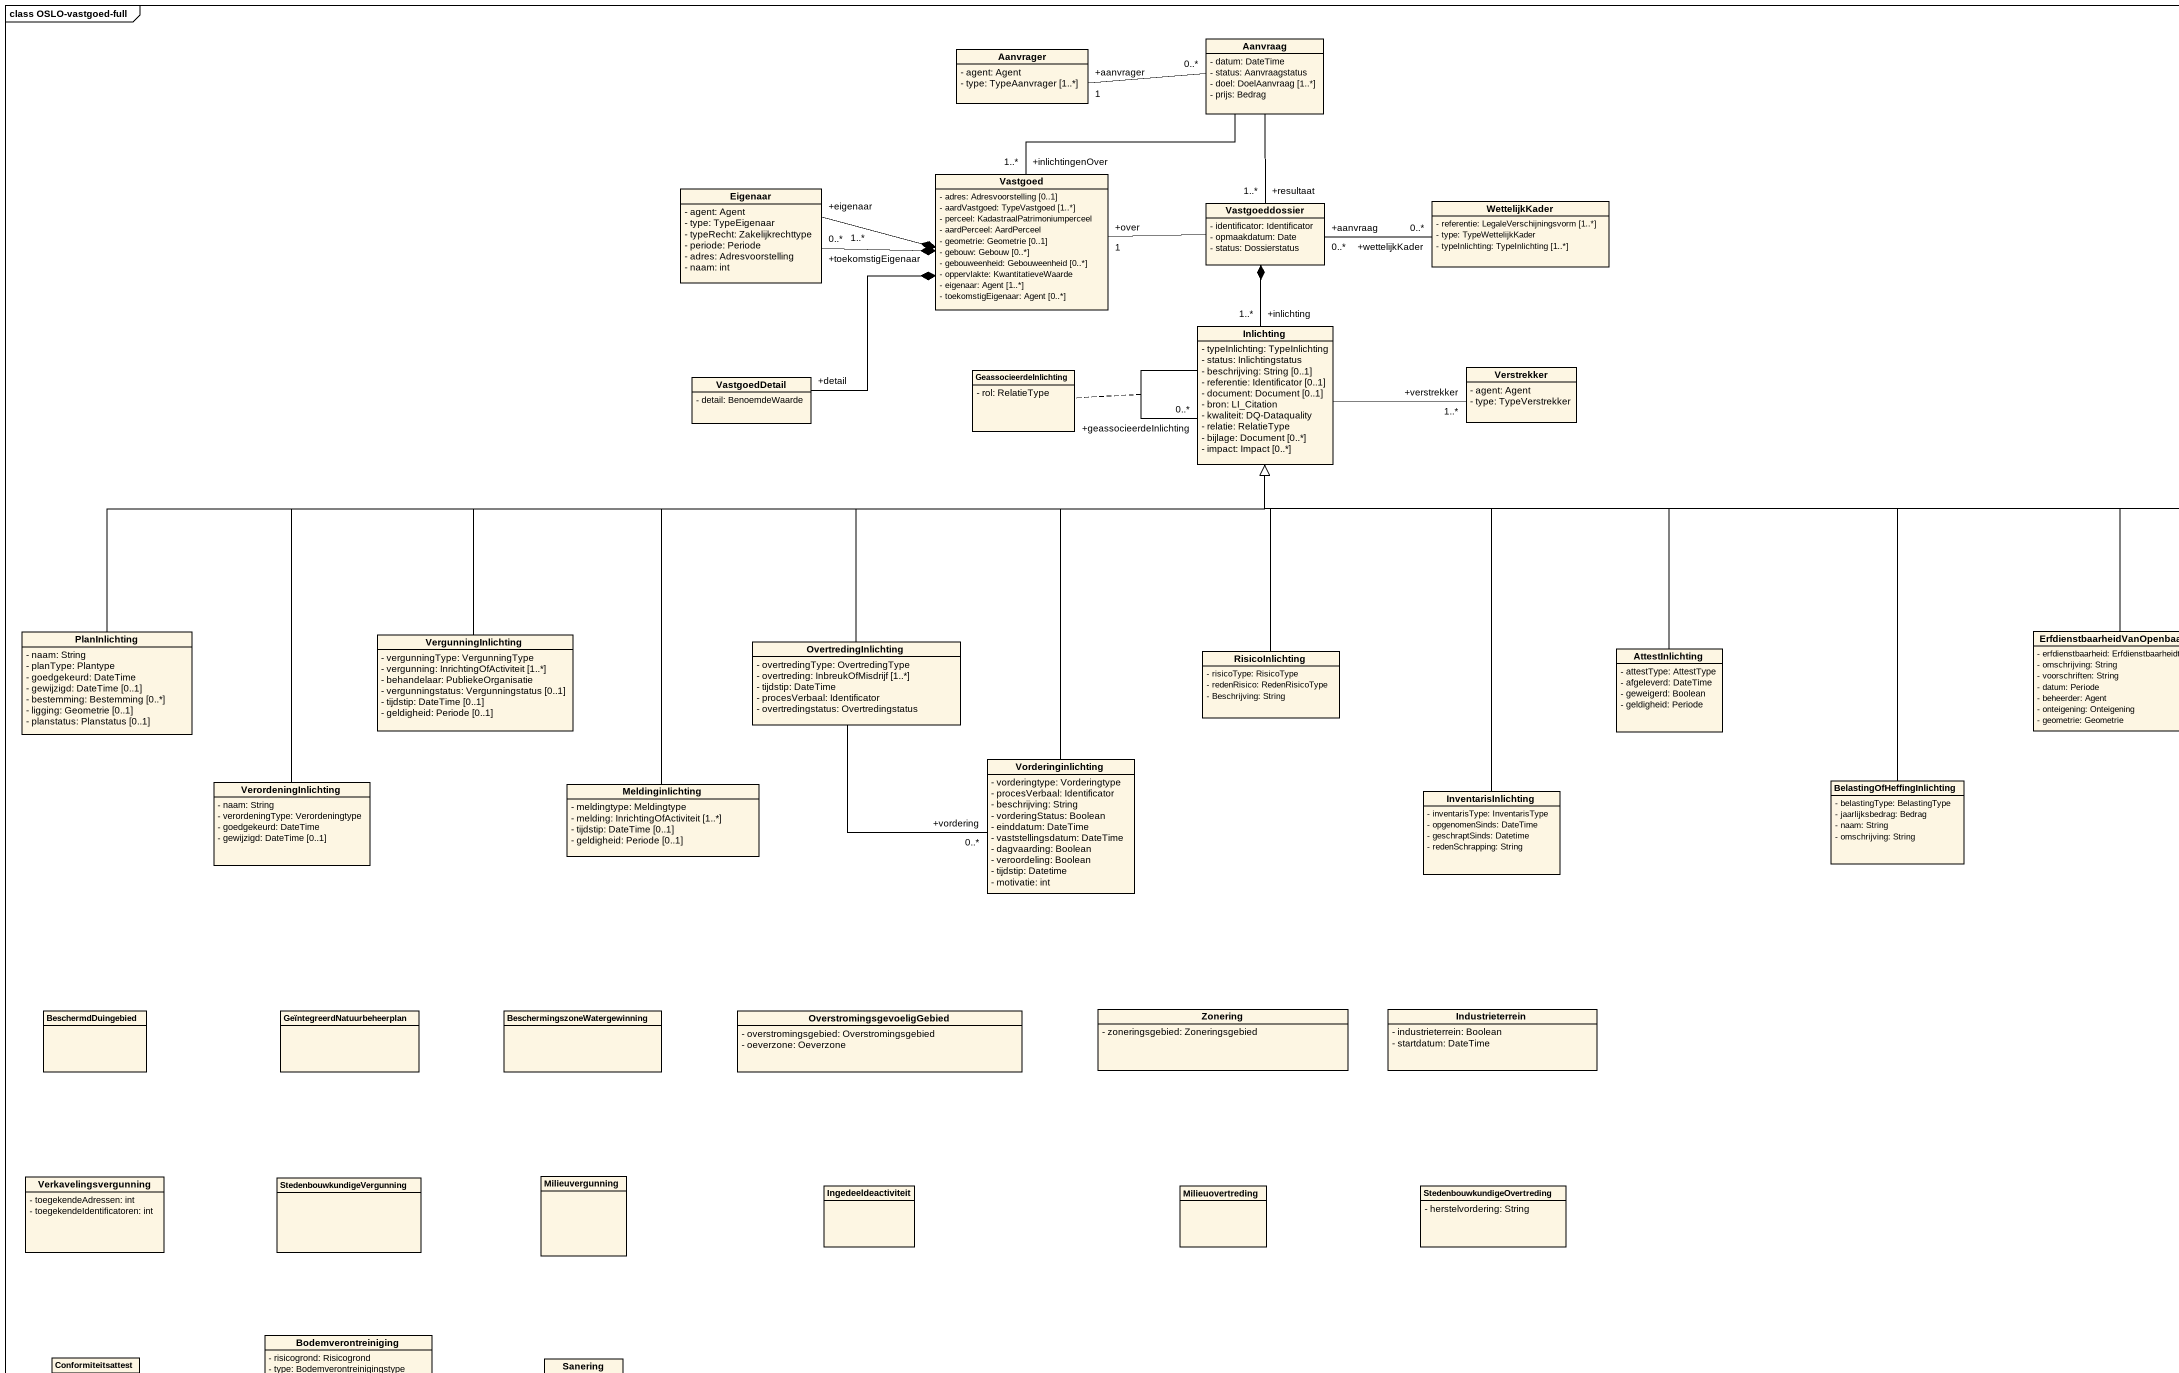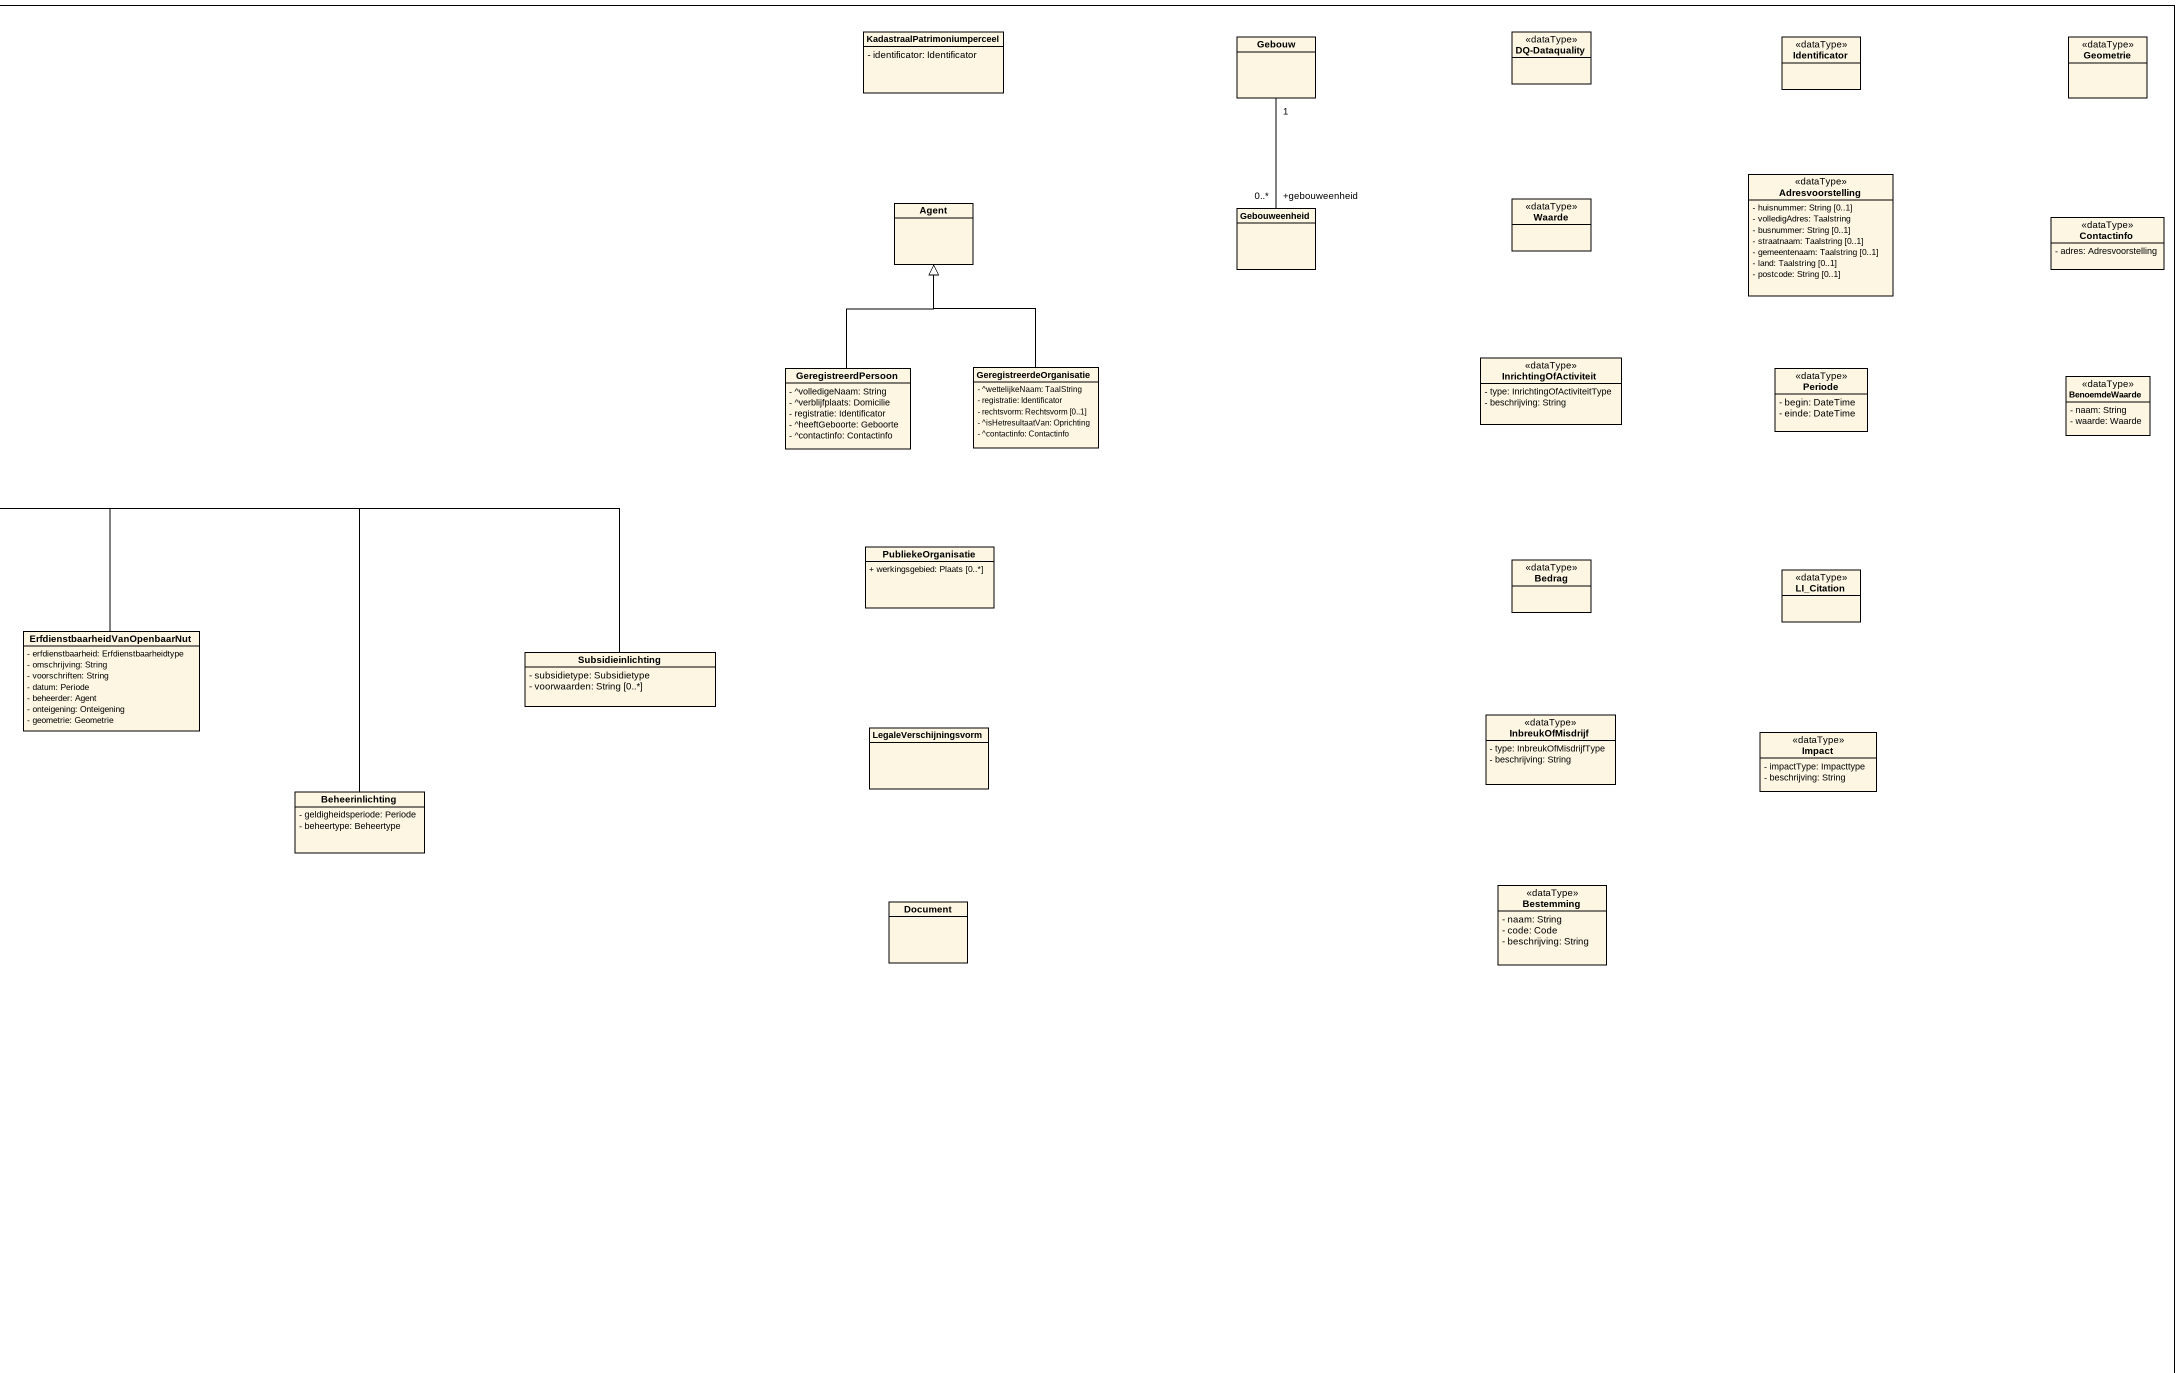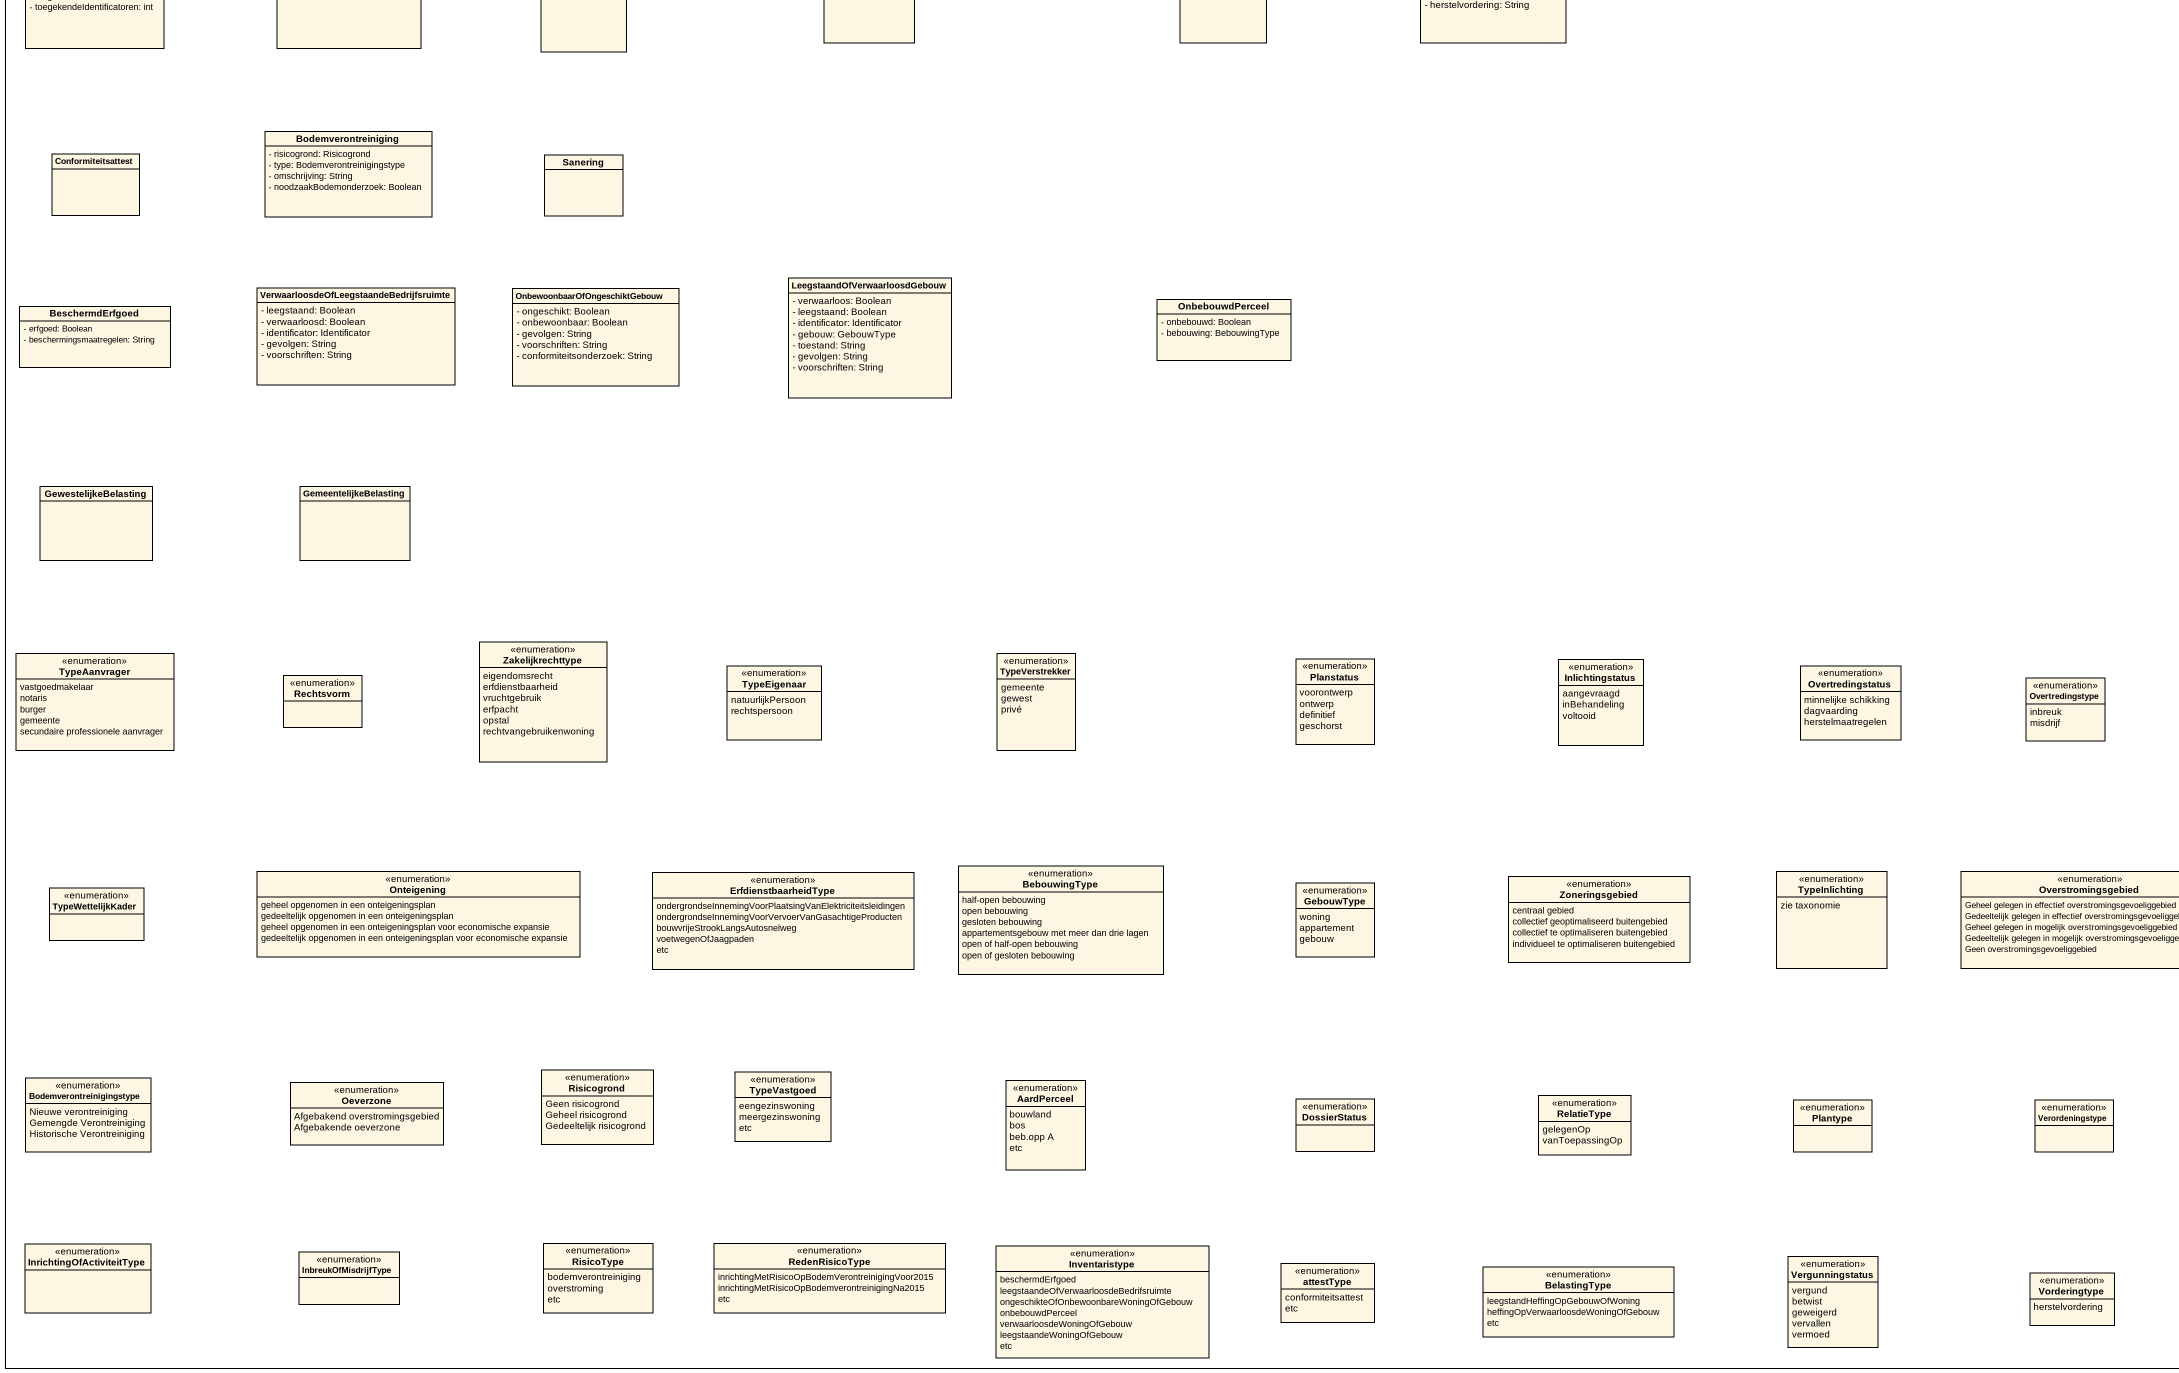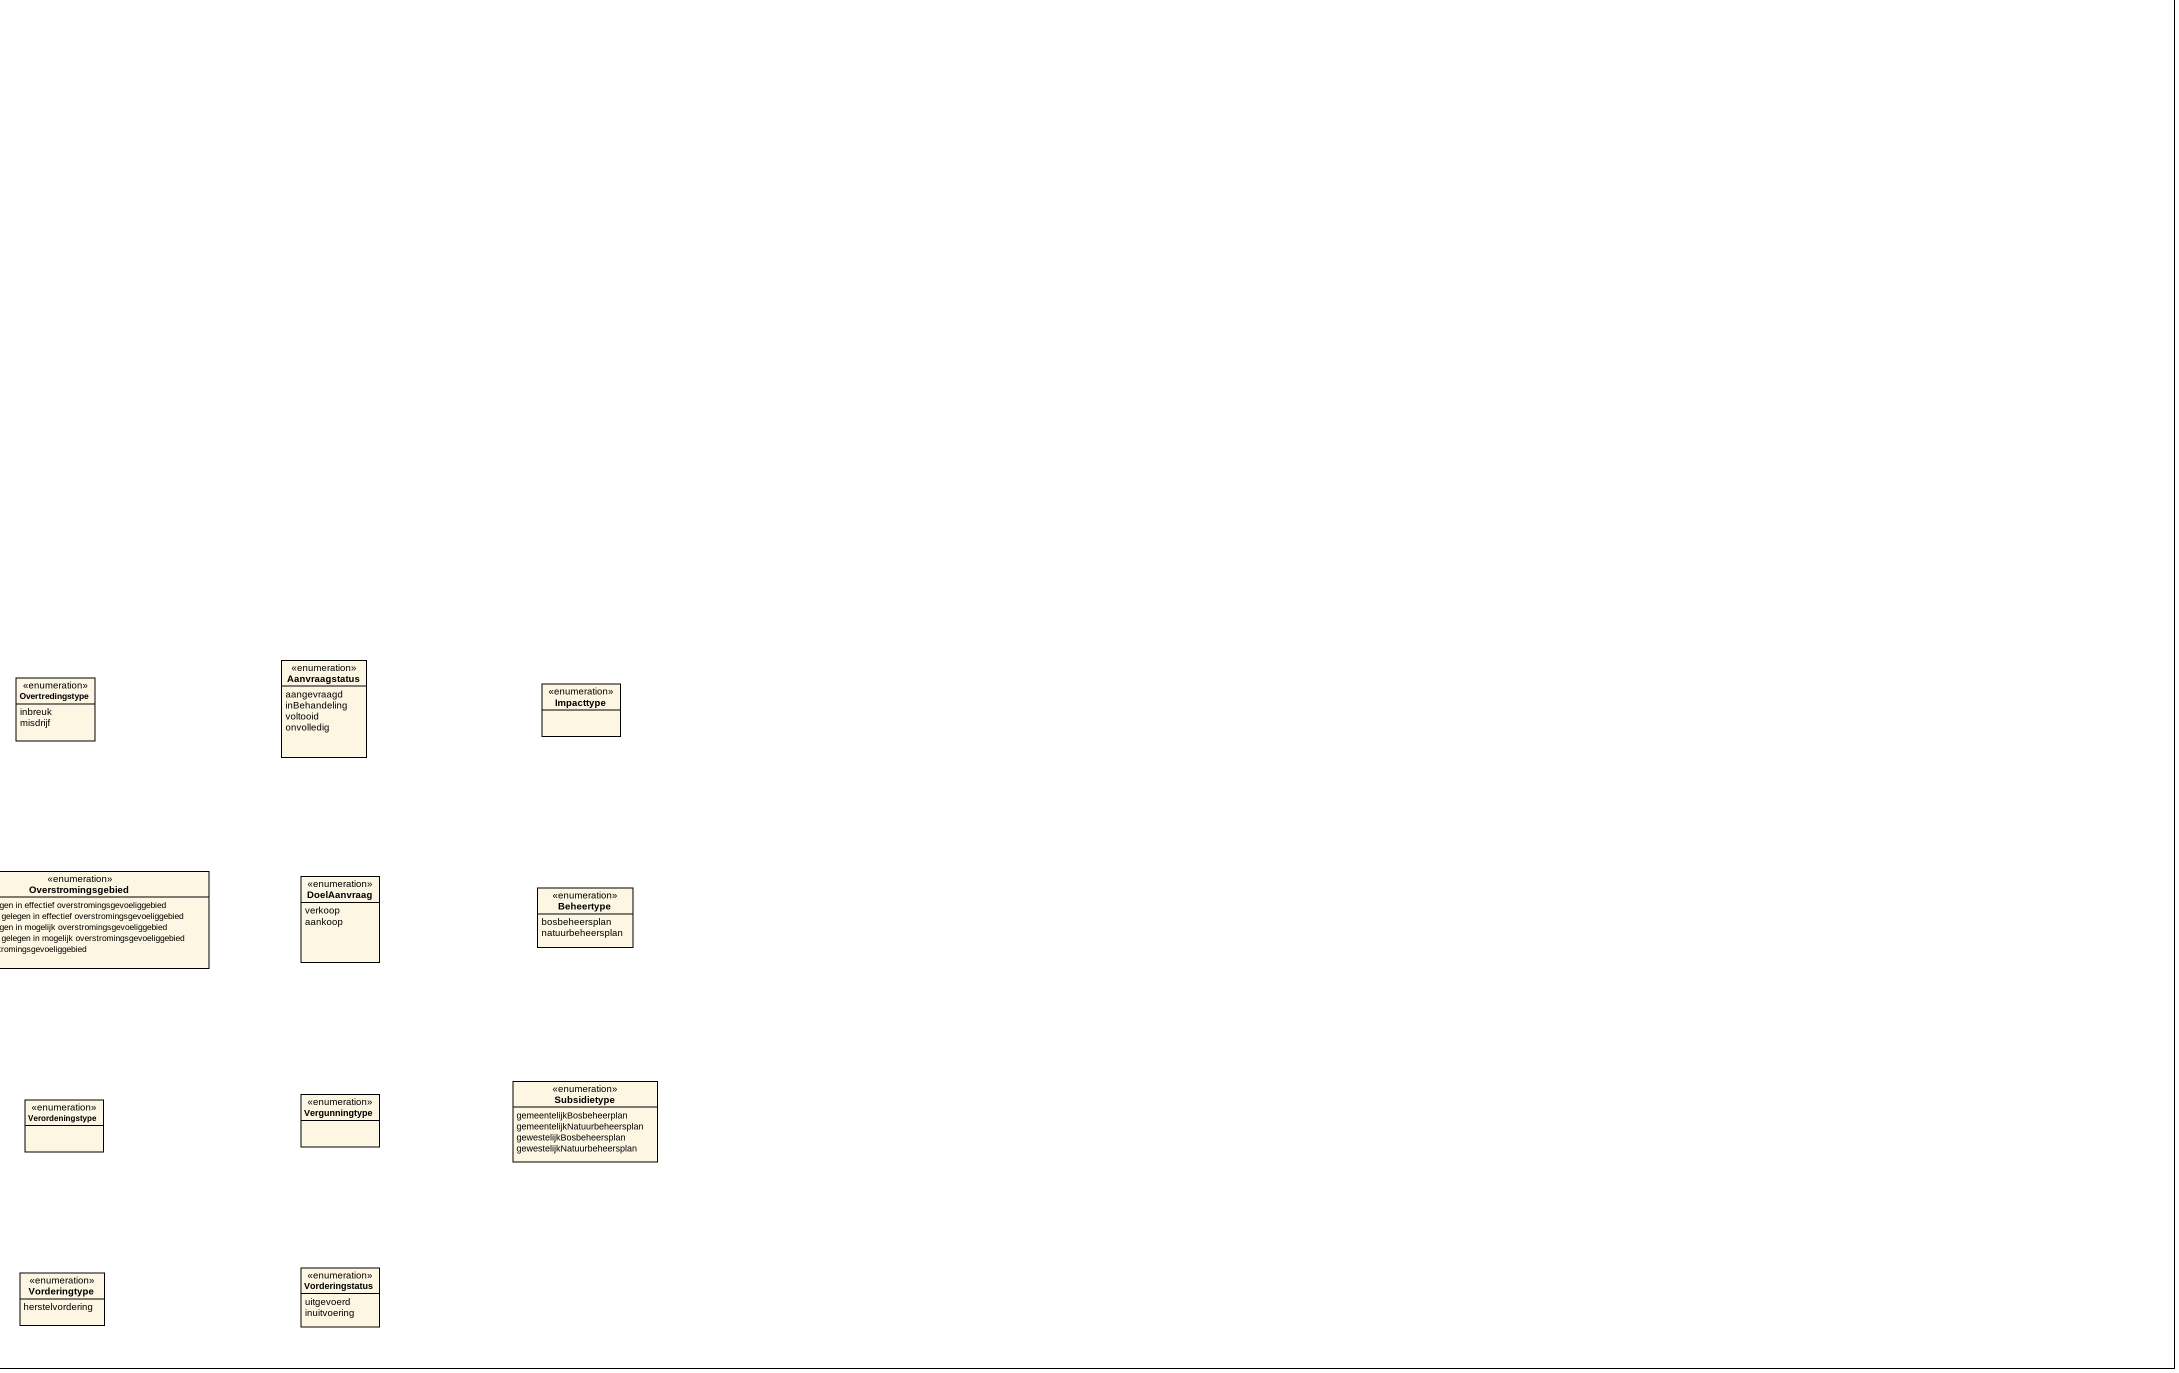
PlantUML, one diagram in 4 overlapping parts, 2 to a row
@startuml
mainframe class OSLO-vastgoed-full
hide circle
hide empty members
skinparam classAttributeIconSize 0
class Aanvraag {
  - datum: DateTime
  - status: Aanvraagstatus
  - doel: DoelAanvraag [1..*]
  - prijs: Bedrag
}
class KadastraalPatrimoniumperceel {
  - identificator: Identificator
}
class Gebouw
class "DQ-Dataquality" as DQ_Dataquality <<dataType>>
class Identificator <<dataType>>
class Geometrie <<dataType>>
class Aanvrager {
  - agent: Agent
  - type: TypeAanvrager [1..*]
}
class Eigenaar {
  - agent: Agent
  - type: TypeEigenaar
  - typeRecht: Zakelijkrechttype
  - periode: Periode
  - adres: Adresvoorstelling
  - naam: int
}
class Vastgoed {
  - adres: Adresvoorstelling [0..1]
  - aardVastgoed: TypeVastgoed [1..*]
  - perceel: KadastraalPatrimoniumperceel
  - aardPerceel: AardPerceel
  - geometrie: Geometrie [0..1]
  - gebouw: Gebouw [0..*]
  - gebouweenheid: Gebouweenheid [0..*]
  - oppervlakte: KwantitatieveWaarde
  - eigenaar: Agent [1..*]
  - toekomstigEigenaar: Agent [0..*]
}
class Vastgoeddossier {
  - identificator: Identificator
  - opmaakdatum: Date
  - status: Dossierstatus
}
class WettelijkKader {
  - referentie: LegaleVerschijningsvorm [1..*]
  - type: TypeWettelijkKader
  - typeInlichting: TypeInlichting [1..*]
}
class "Agent" as Agent_
class Waarde <<dataType>>
class Adresvoorstelling <<dataType>> {
  - huisnummer: String [0..1]
  - volledigAdres: Taalstring
  - busnummer: String [0..1]
  - straatnaam: Taalstring [0..1]
  - gemeentenaam: Taalstring [0..1]
  - land: Taalstring [0..1]
  - postcode: String [0..1]
}
class Gebouweenheid
class Contactinfo <<dataType>> {
  - adres: Adresvoorstelling
}
class Inlichting {
  - typeInlichting: TypeInlichting
  - status: Inlichtingstatus
  - beschrijving: String [0..1]
  - referentie: Identificator [0..1]
  - document: Document [0..1]
  - bron: LI_Citation
  - kwaliteit: DQ-Dataquality
  - relatie: RelatieType
  - bijlage: Document [0..*]
  - impact: Impact [0..*]
}
class InrichtingOfActiviteit <<dataType>> {
  - type: InrichtingOfActiviteitType
  - beschrijving: String
}
class VastgoedDetail {
  - detail: BenoemdeWaarde
}
class GeassocieerdeInlichting {
  - rol: RelatieType
}
class Verstrekker {
  - agent: Agent
  - type: TypeVerstrekker
}
class GeregistreerdPersoon {
  - ^volledigeNaam: String
  - ^verblijfplaats: Domicilie
  - registratie: Identificator
  - ^heeftGeboorte: Geboorte
  - ^contactinfo: Contactinfo
}
class GeregistreerdeOrganisatie {
  - ^wettelijkeNaam: TaalString
  - registratie: Identificator
  - rechtsvorm: Rechtsvorm [0..1]
  - ^isHetresultaatVan: Oprichting
  - ^contactinfo: Contactinfo
}
class Periode <<dataType>> {
  - begin: DateTime
  - einde: DateTime
}
class BenoemdeWaarde <<dataType>> {
  - naam: String
  - waarde: Waarde
}
class PubliekeOrganisatie {
  + werkingsgebied: Plaats [0..*]
}
class Bedrag <<dataType>>
class LI_Citation <<dataType>>
class PlanInlichting {
  - naam: String
  - planType: Plantype
  - goedgekeurd: DateTime
  - gewijzigd: DateTime [0..1]
  - bestemming: Bestemming [0..*]
  - ligging: Geometrie [0..1]
  - planstatus: Planstatus [0..1]
}
class VergunningInlichting {
  - vergunningType: VergunningType
  - vergunning: InrichtingOfActiviteit [1..*]
  - behandelaar: PubliekeOrganisatie
  - vergunningstatus: Vergunningstatus [0..1]
  - tijdstip: DateTime [0..1]
  - geldigheid: Periode [0..1]
}
class "ErfdienstbaarheidVanOpenbaarNut" as ErfdienstbaarheidVanOpenbaar {
  - erfdienstbaarheid: Erfdienstbaarheidtype
  - omschrijving: String
  - voorschriften: String
  - datum: Periode
  - beheerder: Agent
  - onteigening: Onteigening
  - geometrie: Geometrie
}
class OvertredingInlichting {
  - overtredingType: OvertredingType
  - overtreding: InbreukOfMisdrijf [1..*]
  - tijdstip: DateTime
  - procesVerbaal: Identificator
  - overtredingstatus: Overtredingstatus
}
class RisicoInlichting {
  - risicoType: RisicoType
  - redenRisico: RedenRisicoType
  - Beschrijving: String
}
class AttestInlichting {
  - attestType: AttestType
  - afgeleverd: DateTime
  - geweigerd: Boolean
  - geldigheid: Periode
}
class Subsidieinlichting {
  - subsidietype: Subsidietype
  - voorwaarden: String [0..*]
}
class InbreukOfMisdrijf <<dataType>> {
  - type: InbreukOfMisdrijfType
  - beschrijving: String
}
class LegaleVerschijningsvorm
class Impact <<dataType>> {
  - impactType: Impacttype
  - beschrijving: String
}
class VerordeningInlichting {
  - naam: String
  - verordeningType: Verordeningtype
  - goedgekeurd: DateTime
  - gewijzigd: DateTime [0..1]
}
class Meldinginlichting {
  - meldingtype: Meldingtype
  - melding: InrichtingOfActiviteit [1..*]
  - tijdstip: DateTime [0..1]
  - geldigheid: Periode [0..1]
}
class Vorderinginlichting {
  - vorderingtype: Vorderingtype
  - procesVerbaal: Identificator
  - beschrijving: String
  - vorderingStatus: Boolean
  - einddatum: DateTime
  - vaststellingsdatum: DateTime
  - dagvaarding: Boolean
  - veroordeling: Boolean
  - tijdstip: Datetime
  - motivatie: int
}
class InventarisInlichting {
  - inventarisType: InventarisType
  - opgenomenSinds: DateTime
  - geschraptSinds: Datetime
  - redenSchrapping: String
}
class BelastingOfHeffingInlichting {
  - belastingType: BelastingType
  - jaarlijksbedrag: Bedrag
  - naam: String
  - omschrijving: String
}
class Beheerinlichting {
  - geldigheidsperiode: Periode
  - beheertype: Beheertype
}
class Document
class Bestemming <<dataType>> {
  - naam: String
  - code: Code
  - beschrijving: String
}
class BeschermdDuingebied
class GeïntegreerdNatuurbeheerplan
class "BeschermingszoneWatergewinning" as BeschermingszoneWatergewinni
class OverstromingsgevoeligGebied {
  - overstromingsgebied: Overstromingsgebied
  - oeverzone: Oeverzone
}
class Zonering {
  - zoneringsgebied: Zoneringsgebied
}
class Industrieterrein {
  - industrieterrein: Boolean
  - startdatum: DateTime
}
class Verkavelingsvergunning {
  - toegekendeAdressen: int
  - toegekendeIdentificatoren: int
}
class StedenbouwkundigeVergunning
class Milieuvergunning
class Ingedeeldeactiviteit
class Milieuovertreding
class StedenbouwkundigeOvertreding {
  - herstelvordering: String
}
class Bodemverontreiniging {
  - risicogrond: Risicogrond
  - type: Bodemverontreinigingstype
  - omschrijving: String
  - noodzaakBodemonderzoek: Boolean
}
class Conformiteitsattest
class Sanering
class "VerwaarloosdeOfLeegstaandeBedrijfsruimte" as VerwaarloosdeOfLeegstaandeBe {
  - leegstaand: Boolean
  - verwaarloosd: Boolean
  - identificator: Identificator
  - gevolgen: String
  - voorschriften: String
}
class "OnbewoonbaarOfOngeschiktGebouw" as OnbewoonbaarOfOngeschiktGebo {
  - ongeschikt: Boolean
  - onbewoonbaar: Boolean
  - gevolgen: String
  - voorschriften: String
  - conformiteitsonderzoek: String
}
class "LeegstaandOfVerwaarloosdGebouw" as LeegstaandOfVerwaarloosdGebo {
  - verwaarloos: Boolean
  - leegstaand: Boolean
  - identificator: Identificator
  - gebouw: GebouwType
  - toestand: String
  - gevolgen: String
  - voorschriften: String
}
class OnbebouwdPerceel {
  - onbebouwd: Boolean
  - bebouwing: BebouwingType
}
class BeschermdErfgoed {
  - erfgoed: Boolean
  - beschermingsmaatregelen: String
}
class GewestelijkeBelasting
class GemeentelijkeBelasting
enum TypeAanvrager {
  vastgoedmakelaar
  notaris
  burger
  gemeente
  secundaire professionele aanvrager
}
enum Zakelijkrechttype {
  eigendomsrecht
  erfdienstbaarheid
  vruchtgebruik
  erfpacht
  opstal
  rechtvangebruikenwoning
}
enum TypeVerstrekker {
  gemeente
  gewest
  privé
}
enum Planstatus {
  voorontwerp
  ontwerp
  definitief
  geschorst
}
enum Inlichtingstatus {
  aangevraagd
  inBehandeling
  voltooid
}
enum Aanvraagstatus {
  aangevraagd
  inBehandeling
  voltooid
  onvolledig
}
enum Rechtsvorm
enum TypeEigenaar {
  natuurlijkPersoon
  rechtspersoon
}
enum Overtredingstatus {
  minnelijke schikking
  dagvaarding
  herstelmaatregelen
}
enum Overtredingstype {
  inbreuk
  misdrijf
}
enum Impacttype
enum TypeWettelijkKader
enum Onteigening {
  geheel opgenomen in een onteigeningsplan
  gedeeltelijk opgenomen in een onteigeningsplan
  geheel opgenomen in een onteigeningsplan voor economische expansie
  gedeeltelijk opgenomen in een onteigeningsplan voor economische expansie
}
enum ErfdienstbaarheidType {
  ondergrondseInnemingVoorPlaatsingVanElektriciteitsleidingen
  ondergrondseInnemingVoorVervoerVanGasachtigeProducten
  bouwvrijeStrookLangsAutosnelweg
  voetwegenOfJaagpaden
  etc
}
enum BebouwingType {
  half-open bebouwing
  open bebouwing
  gesloten bebouwing
  appartementsgebouw met meer dan drie lagen
  open of half-open bebouwing
  open of gesloten bebouwing
}
enum GebouwType {
  woning
  appartement
  gebouw
}
enum Zoneringsgebied {
  centraal gebied
  collectief geoptimaliseerd buitengebied
  collectief te optimaliseren buitengebied
  individueel te optimaliseren buitengebied
}
enum TypeInlichting {
  zie taxonomie
}
enum Overstromingsgebied {
  Geheel gelegen in effectief overstromingsgevoeliggebied
  Gedeeltelijk gelegen in effectief overstromingsgevoeliggebied
  Geheel gelegen in mogelijk overstromingsgevoeliggebied
  Gedeeltelijk gelegen in mogelijk overstromingsgevoeliggebied
  Geen overstromingsgevoeliggebied
}
enum DoelAanvraag {
  verkoop
  aankoop
}
enum Beheertype {
  bosbeheersplan
  natuurbeheersplan
}
enum Bodemverontreinigingstype {
  Nieuwe verontreiniging
  Gemengde Verontreiniging
  Historische Verontreiniging
}
enum Oeverzone {
  Afgebakend overstromingsgebied
  Afgebakende oeverzone
}
enum Risicogrond {
  Geen risicogrond
  Geheel risicogrond
  Gedeeltelijk risicogrond
}
enum TypeVastgoed {
  eengezinswoning
  meergezinswoning
  etc
}
enum AardPerceel {
  bouwland
  bos
  beb.opp A
  etc
}
enum RelatieType {
  gelegenOp
  vanToepassingOp
}
enum Vergunningtype
enum Subsidietype {
  gemeentelijkBosbeheerplan
  gemeentelijkNatuurbeheersplan
  gewestelijkBosbeheersplan
  gewestelijkNatuurbeheersplan
}
enum DossierStatus
enum Plantype
enum Verordeningstype
enum InrichtingOfActiviteitType
enum InbreukOfMisdrijfType
enum RisicoType {
  bodemverontreiniging
  overstroming
  etc
}
enum RedenRisicoType {
  inrichtingMetRisicoOpBodemVerontreinigingVoor2015
  inrichtingMetRisicoOpBodemverontreinigingNa2015
  etc
}
enum Inventaristype {
  beschermdErfgoed
  leegstaandeOfVerwaarloosdeBedrifsruimte
  ongeschikteOfOnbewoonbareWoningOfGebouw
  onbebouwdPerceel
  verwaarloosdeWoningOfGebouw
  leegstaandeWoningOfGebouw
  etc
}
enum attestType {
  conformiteitsattest
  etc
}
enum BelastingType {
  leegstandHeffingOpGebouwOfWoning
  heffingOpVerwaarloosdeWoningOfGebouw
  etc
}
enum Vergunningstatus {
  vergund
  betwist
  geweigerd
  vervallen
  vermoed
}
enum Vorderingtype {
  herstelvordering
}
enum Vorderingstatus {
  uitgevoerd
  inuitvoering
}
Aanvraag "0..*" -left- "+aanvrager\n1" Aanvrager
Aanvraag -- "+inlichtingenOver\n1..*" Vastgoed
Aanvraag -- "+resultaat\n1..*" Vastgoeddossier
Eigenaar "+toekomstigEigenaar\n0..*" -right-* Vastgoed
Eigenaar "+eigenaar\n1..*" -right-* Vastgoed
Vastgoeddossier -left- "+over\n1" Vastgoed
Vastgoeddossier "+aanvraag\n0..*" -right- "+wettelijkKader\n0..*" WettelijkKader
Gebouweenheid "+gebouweenheid\n0..*" -up- "1" Gebouw
Inlichting "+inlichting\n1..*" -up-* Vastgoeddossier
Inlichting -- "+geassocieerdeInlichting\n0..*" Inlichting
(Inlichting, Inlichting) .. GeassocieerdeInlichting
Inlichting -right- "+verstrekker\n1..*" Verstrekker
VastgoedDetail "+detail" -right-* Vastgoed
GeregistreerdPersoon -up-|> Agent_
GeregistreerdeOrganisatie -up-|> Agent_
PlanInlichting -right-|> Inlichting
VergunningInlichting -right-|> Inlichting
ErfdienstbaarheidVanOpenbaar -left-|> Inlichting
OvertredingInlichting -up-|> Inlichting
OvertredingInlichting -- "+vordering\n0..*" Vorderinginlichting
RisicoInlichting -up-|> Inlichting
AttestInlichting -up-|> Inlichting
Subsidieinlichting -left-|> Inlichting
VerordeningInlichting -right-|> Inlichting
Meldinginlichting -up-|> Inlichting
Vorderinginlichting -up-|> Inlichting
InventarisInlichting -up-|> Inlichting
BelastingOfHeffingInlichting -up-|> Inlichting
Beheerinlichting -left-|> Inlichting
@enduml
